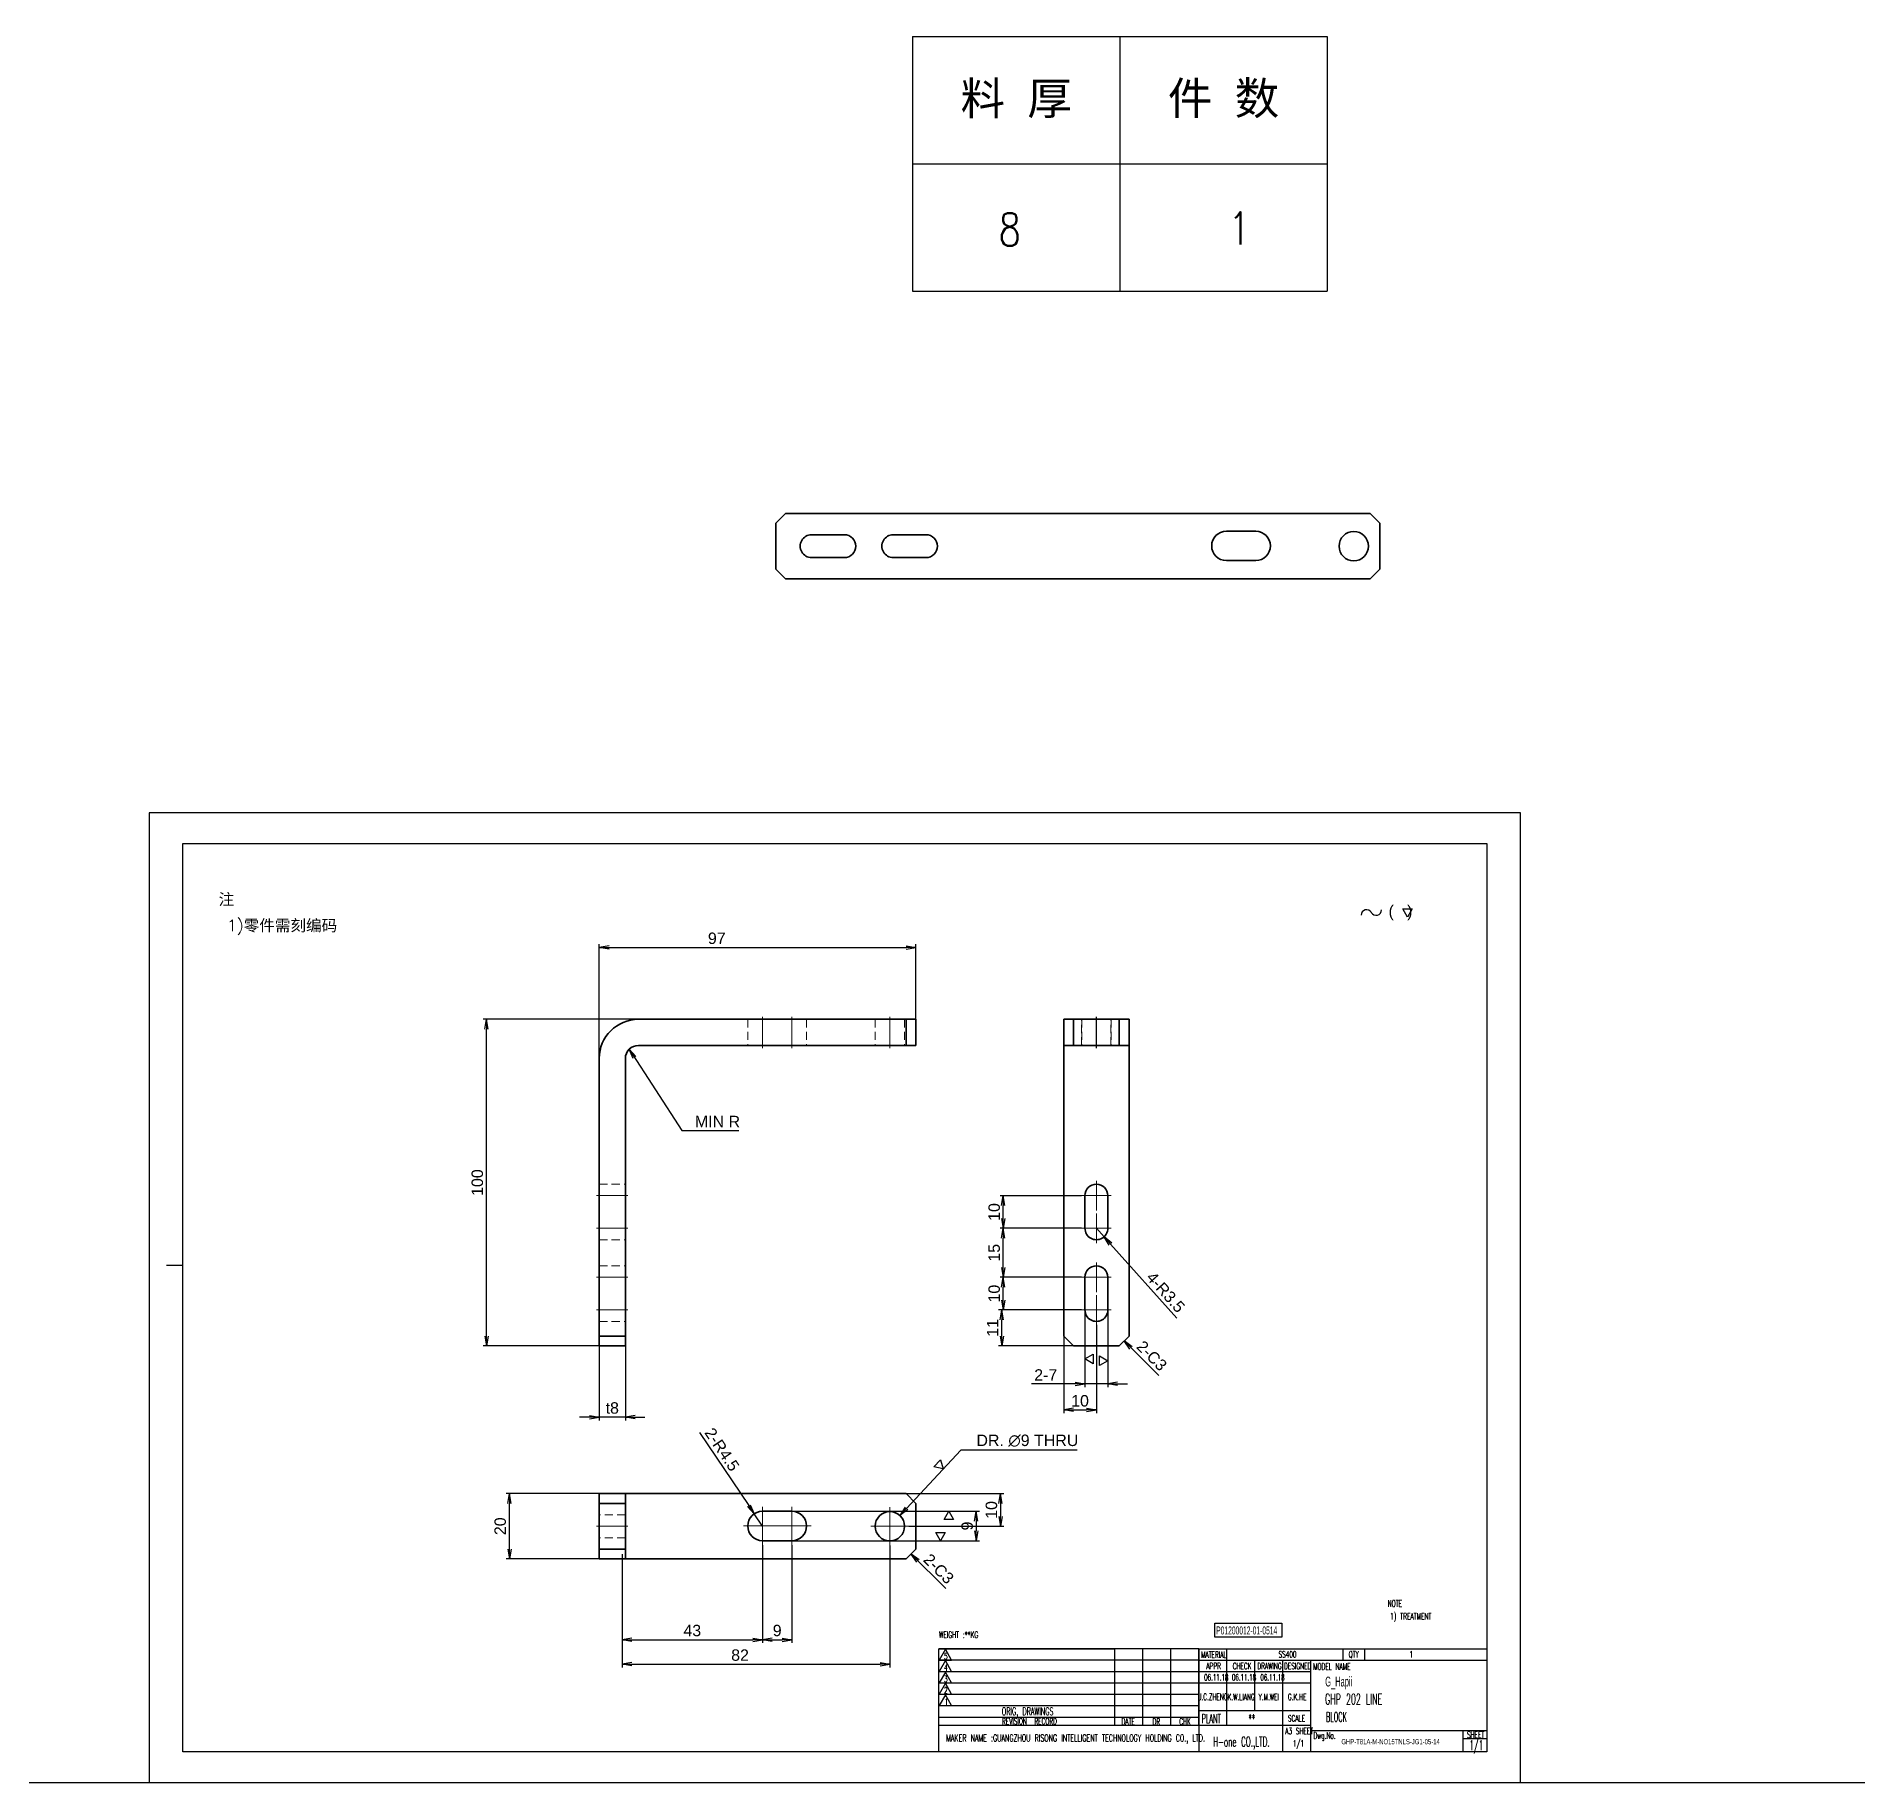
# Model space of a CAD drawing. Header units: millimetres. Extents: x 1842 to 16330, y -758 to 3963.
# Drawn here: x 5553 to 6111, y -758 to -224 of the extents above; entities that cross this region are included whole.
import ezdxf
from ezdxf.enums import TextEntityAlignment as Align

# ---------------------------------------------------------------- set-up
doc = ezdxf.new("R2010")
doc.units = ezdxf.units.MM
doc.linetypes.add('CENTER-HOKUTO', pattern=[23, 20, -1, 1, -1])
doc.linetypes.add('HIDDEN-HOKUTO', pattern=[3.8, 2.5, -1.3])
doc.layers.add('AM_7', color=2, linetype='CENTER-HOKUTO', lineweight=30)
doc.layers.add('AM_HID', color=1, linetype='HIDDEN-HOKUTO', lineweight=25)
doc.layers.add('title_frame', color=7, linetype='Continuous')
doc.layers.add('word_dim', color=253, linetype='Continuous')
doc.styles.add('DIM', font='romans.shx', dxfattribs={"width": 0.8, "bigfont": 'bigfont.shx'})
doc.styles.add('MX_NOTE_STANDARD', font='txt.shx', dxfattribs={"bigfont": 'bigfont.shx'})
doc.styles.get("Standard").update_dxf_attribs({"font": 'arial.ttf'})
doc.dimstyles.new('RS1-1', dxfattribs={"dimtxt": 3.5, "dimasz": 3, "dimexe": 1, "dimexo": 0, "dimgap": 1, "dimtad": 3, "dimdsep": 46, "dimtxsty": 'Standard', "dimblk1": 'OPEN', "dimblk2": 'OPEN', "dimsah": 1, "dimcen": 0, "dimclrd": 256, "dimclre": 256, "dimclrt": 3, "dimazin": 2, "dimtfac": 1, "dimtmove": 0, "dimatfit": 3, "dimldrblk": 'OPEN', "dimfxl": 0, "dimtolj": 1, "dimtzin": 0, "dimarcsym": 0})

# ---------------------------------------------------------------- blocks, each defined once
blk = doc.blocks.new('A$C404331B6')
at = {"layer": 'title_frame'}
for p, q in [((0, -31.5), (0, 0)), ((0, 0), (53.9, 0)), ((79.62, 0), (0, 0)), ((53.9, -23.5), (53.9, 0)), ((62.48, -23.5), (62.48, 0)), ((62.48, -23.5), (62.48, 0)), ((71.05, -23.5), (71.05, 0)), ((71.05, -23.5), (71.05, 0)), ((79.62, 0), (79.62, -31.5)), ((79.62, 0), (167.83, 0)), ((88.2, -23.5), (88.2, 0)), ((123.73, 0), (123.73, -3.5)), ((130.3, 0), (130.3, -3.5)), ((53.9, -3.5), (0, -3.5)), ((79.62, -3.5), (0, -3.5)), ((1.98, -0.12), (0.1, -3.45)), ((0.1, -3.45), (3.86, -3.45)), ((1.98, -3.6), (0.1, -6.92)), ((3.86, -3.45), (1.98, -0.12)), ((3.86, -6.92), (1.98, -3.6)), ((79.62, -3.5), (167.83, -3.5)), ((96.78, -18.9), (96.78, -3.5)), ((105.35, -31.5), (105.35, -3.5)), ((113.92, -31.5), (113.92, -3.5)), ((53.9, -7), (0, -7)), ((79.62, -7), (0, -7)), ((53.9, -10.5), (0, -10.5)), ((79.62, -10.5), (0, -10.5)), ((0.1, -6.92), (3.86, -6.92)), ((1.98, -7.13), (0.1, -10.45)), ((0.1, -10.45), (3.86, -10.45)), ((1.98, -10.54), (0.1, -13.87)), ((3.86, -10.45), (1.98, -7.13)), ((3.86, -13.87), (1.98, -10.54)), ((113.92, -7), (79.62, -7)), ((113.92, -10.5), (79.62, -10.5)), ((53.9, -14), (0, -14)), ((79.62, -14), (0, -14)), ((0.1, -13.87), (3.86, -13.87)), ((1.98, -14.07), (0.1, -17.4)), ((3.86, -17.4), (1.98, -14.07)), ((53.9, -17.5), (0, -17.5)), ((79.62, -17.5), (0, -17.5)), ((53.9, -21), (0, -21)), ((79.62, -21), (0, -21)), ((0.1, -17.4), (3.86, -17.4)), ((79.62, -18.9), (113.92, -18.9)), ((79.62, -23.5), (0, -23.5)), ((113.92, -23.5), (79.62, -23.5)), ((113.92, -25), (167.83, -25)), ((160.48, -25), (160.48, -31.5)), ((160.48, -27.5), (167.83, -27.5)), ((167.83, -31.5), (0, -31.5))]:
    blk.add_line(p, q, dxfattribs=at)
at = {"layer": 'title_frame', "color": 3, "style": 'MX_NOTE_STANDARD', "width": 0.5341}
for s, height, p in [('5', 1.92, (1.59, -3.22)), ('4', 1.92, (1.59, -6.7)), ('MATERIAL', 1.973, (80.3, -2.79)), ('APPR', 1.973, (81.89, -6.26)), ('CHECK', 1.973, (89.99, -6.26)), ('DRAWING', 1.973, (97.51, -6.26)), ('DESIGNED', 1.973, (105.7, -6.26)), ('MODEL NAME', 1.973, (114.63, -6.41)), ('QTY', 1.973, (125.5, -2.7)), ('3', 1.92, (1.59, -10.23)), ('2', 1.92, (1.59, -13.64)), ('1', 1.92, (1.78, -17.17)), ('ORIG, DRAWINGS', 2.4112, (19.27, -20.34)), ('REVISION  RECORD', 1.9728, (19.32, -23.18)), ('DATE', 1.973, (55.94, -23.26)), ('DR', 1.973, (65.43, -23.27)), ('CHK', 1.973, (73.61, -23.23)), ('PLANT', 2.74, (80.46, -22.73)), ('SCALE', 1.973, (106.88, -22.28)), ('MAKER NAME :GUANGZHOU RISONG INTELLIGENT TECHNOLOGY HOLDING CO., LTD.', 2.16, (2.22, -28.43)), ('Dwg.No.', 1.973, (114.71, -27.52)), ('SHEET', 1.973, (161.71, -27.29))]:
    blk.add_text(s, height=height, dxfattribs=at).set_placement(p)
blk = doc.blocks.new('shiage0')
at = {"layer": 'word_dim', "color": 3, "linetype": 'Continuous'}
for centre, start, end in [((1.69, 0), 30, 180), ((4.61, 1.69), 210, 0)]:
    blk.add_arc(centre, 1.69, start, end, dxfattribs=at)
blk = doc.blocks.new('12')
at = {"layer": 'title_frame', "color": 3, "linetype": 'Continuous'}
blk.add_lwpolyline([(20.46, 3.03), (19.01, 5.53), (21.9, 5.53)], close=True, dxfattribs=at)
blk.add_blockref('shiage0', (6.23, 3.56), dxfattribs=at)
blk.add_text('(   )', height=3.5, dxfattribs=at).set_placement((14.64, 3.08))
blk = doc.blocks.new('_Open')
at = {"color": 0, "lineweight": -2}
for p, q in [((-1, 0.17), (0, 0)), ((-1, -0.17), (0, 0)), ((0, 0), (-1, 0))]:
    blk.add_line(p, q, dxfattribs=at)
blk = doc.blocks.new('*D1018')
at = {"layer": 'DEFPOINTS', "color": 0, "linetype": 'Continuous', "ltscale": 2, "transparency": 16777216}
for p in [(5691.2, -524.52), (5744.17, -524.52), (5729.72, -624.52)]:
    blk.add_point(p, dxfattribs=at)
at = {"layer": 'word_dim', "linetype": 'Continuous', "lineweight": -2, "ltscale": 2, "transparency": 16777216}
for p, q in [((5744.17, -524.52), (5690.2, -524.52)), ((5691.2, -621.52), (5691.2, -527.52)), ((5729.72, -624.52), (5690.2, -624.52))]:
    blk.add_line(p, q, dxfattribs=at)
at = {"layer": 'word_dim', "linetype": 'Continuous', "lineweight": -2, "ltscale": 2, "transparency": 16777216, "xscale": 3, "yscale": 3, "zscale": 3}
for p, rotation in [((5691.2, -524.52), 90), ((5691.2, -624.52), 270)]:
    blk.add_blockref('_Open', p, dxfattribs=dict(at, rotation=rotation))
at = {"layer": 'word_dim', "color": 3, "linetype": 'Continuous', "ltscale": 2, "transparency": 16777216, "insert": (5688.41, -574.52), "char_height": 3.5, "attachment_point": 5, "rotation": 90}
blk.add_mtext('\\A1;100', dxfattribs=at)
blk = doc.blocks.new('*D1019')
at = {"layer": 'DEFPOINTS', "color": 0, "linetype": 'Continuous', "ltscale": 2, "transparency": 16777216}
for p in [(5822.72, -502.51), (5822.72, -528.52), (5725.72, -583.23)]:
    blk.add_point(p, dxfattribs=at)
at = {"layer": 'word_dim', "linetype": 'Continuous', "lineweight": -2, "ltscale": 2, "transparency": 16777216}
for p, q in [((5725.72, -583.23), (5725.72, -501.51)), ((5822.72, -528.52), (5822.72, -501.51)), ((5728.72, -502.51), (5819.72, -502.51))]:
    blk.add_line(p, q, dxfattribs=at)
at = {"layer": 'word_dim', "linetype": 'Continuous', "lineweight": -2, "ltscale": 2, "transparency": 16777216, "xscale": 3, "yscale": 3, "zscale": 3, "rotation": 180}
blk.add_blockref('_Open', (5725.72, -502.51), dxfattribs=at)
at = {"layer": 'word_dim', "linetype": 'Continuous', "lineweight": -2, "ltscale": 2, "transparency": 16777216, "xscale": 3, "yscale": 3, "zscale": 3}
blk.add_blockref('_Open', (5822.72, -502.51), dxfattribs=at)
at = {"layer": 'word_dim', "color": 3, "linetype": 'Continuous', "ltscale": 2, "transparency": 16777216, "insert": (5761.72, -499.73), "char_height": 3.5, "attachment_point": 5}
blk.add_mtext('\\A1;97', dxfattribs=at)
blk = doc.blocks.new('*D1020')
at = {"layer": 'DEFPOINTS', "color": 0, "linetype": 'Continuous', "ltscale": 2, "transparency": 16777216}
for p in [(5725.72, -624.52), (5733.72, -624.52), (5725.72, -646.34)]:
    blk.add_point(p, dxfattribs=at)
at = {"layer": 'word_dim', "linetype": 'Continuous', "lineweight": -2, "ltscale": 2, "transparency": 16777216}
for p, q in [((5725.72, -624.52), (5725.72, -647.34)), ((5733.72, -624.52), (5733.72, -647.34)), ((5722.72, -646.34), (5719.72, -646.34)), ((5733.72, -646.34), (5725.72, -646.34)), ((5736.72, -646.34), (5739.72, -646.34))]:
    blk.add_line(p, q, dxfattribs=at)
at = {"layer": 'word_dim', "linetype": 'Continuous', "lineweight": -2, "ltscale": 2, "transparency": 16777216, "xscale": 3, "yscale": 3, "zscale": 3}
blk.add_blockref('_Open', (5725.72, -646.34), dxfattribs=at)
at = {"layer": 'word_dim', "linetype": 'Continuous', "lineweight": -2, "ltscale": 2, "transparency": 16777216, "xscale": 3, "yscale": 3, "zscale": 3, "rotation": 180}
blk.add_blockref('_Open', (5733.72, -646.34), dxfattribs=at)
at = {"layer": 'word_dim', "color": 3, "linetype": 'Continuous', "ltscale": 2, "transparency": 16777216, "insert": (5729.72, -643.55), "char_height": 3.5, "attachment_point": 5}
blk.add_mtext('\\A1;t8', dxfattribs=at)
blk = doc.blocks.new('*D1021')
at = {"layer": 'DEFPOINTS', "color": 0, "linetype": 'Continuous', "ltscale": 2, "transparency": 16777216}
for p in [(5877.96, -618.07), (5867.96, -621.52), (5877.96, -644.14)]:
    blk.add_point(p, dxfattribs=at)
at = {"layer": 'word_dim', "linetype": 'Continuous', "lineweight": -2, "ltscale": 2, "transparency": 16777216}
for p, q in [((5877.96, -618.07), (5877.96, -645.14)), ((5867.96, -621.52), (5867.96, -645.14)), ((5870.96, -644.14), (5874.96, -644.14))]:
    blk.add_line(p, q, dxfattribs=at)
at = {"layer": 'word_dim', "linetype": 'Continuous', "lineweight": -2, "ltscale": 2, "transparency": 16777216, "xscale": 3, "yscale": 3, "zscale": 3, "rotation": 180}
blk.add_blockref('_Open', (5867.96, -644.14), dxfattribs=at)
at = {"layer": 'word_dim', "linetype": 'Continuous', "lineweight": -2, "ltscale": 2, "transparency": 16777216, "xscale": 3, "yscale": 3, "zscale": 3}
blk.add_blockref('_Open', (5877.96, -644.14), dxfattribs=at)
at = {"layer": 'word_dim', "color": 3, "linetype": 'Continuous', "ltscale": 2, "transparency": 16777216, "insert": (5872.96, -641.36), "char_height": 3.5, "attachment_point": 5}
blk.add_mtext('\\A1;10', dxfattribs=at)
blk = doc.blocks.new('*D1022')
at = {"layer": 'DEFPOINTS', "color": 0, "linetype": 'Continuous', "ltscale": 2, "transparency": 16777216}
for p in [(5848.97, -613.52), (5873.41, -613.52), (5870.96, -624.52)]:
    blk.add_point(p, dxfattribs=at)
at = {"layer": 'word_dim', "linetype": 'Continuous', "lineweight": -2, "ltscale": 2, "transparency": 16777216}
for p, q in [((5873.41, -613.52), (5847.97, -613.52)), ((5848.97, -621.52), (5848.97, -616.52)), ((5870.96, -624.52), (5847.97, -624.52))]:
    blk.add_line(p, q, dxfattribs=at)
at = {"layer": 'word_dim', "linetype": 'Continuous', "lineweight": -2, "ltscale": 2, "transparency": 16777216, "xscale": 3, "yscale": 3, "zscale": 3}
for p, rotation in [((5848.97, -613.52), 90), ((5848.97, -624.52), 270)]:
    blk.add_blockref('_Open', p, dxfattribs=dict(at, rotation=rotation))
at = {"layer": 'word_dim', "color": 3, "linetype": 'Continuous', "ltscale": 2, "transparency": 16777216, "insert": (5846.21, -619.02), "char_height": 3.5, "attachment_point": 5, "rotation": 90}
blk.add_mtext('\\A1;11', dxfattribs=at)
blk = doc.blocks.new('*D1023')
at = {"layer": 'DEFPOINTS', "color": 0, "linetype": 'Continuous', "ltscale": 2, "transparency": 16777216}
for p in [(5849.47, -603.52), (5873.41, -603.52), (5873.41, -613.52)]:
    blk.add_point(p, dxfattribs=at)
at = {"layer": 'word_dim', "linetype": 'Continuous', "lineweight": -2, "ltscale": 2, "transparency": 16777216}
for p, q in [((5873.41, -603.52), (5848.47, -603.52)), ((5849.47, -610.52), (5849.47, -606.52)), ((5873.41, -613.52), (5848.47, -613.52))]:
    blk.add_line(p, q, dxfattribs=at)
at = {"layer": 'word_dim', "linetype": 'Continuous', "lineweight": -2, "ltscale": 2, "transparency": 16777216, "xscale": 3, "yscale": 3, "zscale": 3}
for p, rotation in [((5849.47, -603.52), 90), ((5849.47, -613.52), 270)]:
    blk.add_blockref('_Open', p, dxfattribs=dict(at, rotation=rotation))
at = {"layer": 'word_dim', "color": 3, "linetype": 'Continuous', "ltscale": 2, "transparency": 16777216, "insert": (5846.68, -608.52), "char_height": 3.5, "attachment_point": 5, "rotation": 90}
blk.add_mtext('\\A1;10', dxfattribs=at)
blk = doc.blocks.new('*D1024')
at = {"layer": 'DEFPOINTS', "color": 0, "linetype": 'Continuous', "ltscale": 2, "transparency": 16777216}
for p in [(5849.47, -588.52), (5873.41, -588.52), (5873.41, -603.52)]:
    blk.add_point(p, dxfattribs=at)
at = {"layer": 'word_dim', "linetype": 'Continuous', "lineweight": -2, "ltscale": 2, "transparency": 16777216}
for p, q in [((5873.41, -588.52), (5848.47, -588.52)), ((5849.47, -600.52), (5849.47, -591.52)), ((5873.41, -603.52), (5848.47, -603.52))]:
    blk.add_line(p, q, dxfattribs=at)
at = {"layer": 'word_dim', "linetype": 'Continuous', "lineweight": -2, "ltscale": 2, "transparency": 16777216, "xscale": 3, "yscale": 3, "zscale": 3}
for p, rotation in [((5849.47, -588.52), 90), ((5849.47, -603.52), 270)]:
    blk.add_blockref('_Open', p, dxfattribs=dict(at, rotation=rotation))
at = {"layer": 'word_dim', "color": 3, "linetype": 'Continuous', "ltscale": 2, "transparency": 16777216, "insert": (5846.68, -596.02), "char_height": 3.5, "attachment_point": 5, "rotation": 90}
blk.add_mtext('\\A1;15', dxfattribs=at)
blk = doc.blocks.new('*D1025')
at = {"layer": 'DEFPOINTS', "color": 0, "linetype": 'Continuous', "ltscale": 2, "transparency": 16777216}
for p in [(5849.47, -578.52), (5873.41, -578.52), (5873.41, -588.52)]:
    blk.add_point(p, dxfattribs=at)
at = {"layer": 'word_dim', "linetype": 'Continuous', "lineweight": -2, "ltscale": 2, "transparency": 16777216}
for p, q in [((5873.41, -578.52), (5848.47, -578.52)), ((5849.47, -585.52), (5849.47, -581.52)), ((5873.41, -588.52), (5848.47, -588.52))]:
    blk.add_line(p, q, dxfattribs=at)
at = {"layer": 'word_dim', "linetype": 'Continuous', "lineweight": -2, "ltscale": 2, "transparency": 16777216, "xscale": 3, "yscale": 3, "zscale": 3}
for p, rotation in [((5849.47, -578.52), 90), ((5849.47, -588.52), 270)]:
    blk.add_blockref('_Open', p, dxfattribs=dict(at, rotation=rotation))
at = {"layer": 'word_dim', "color": 3, "linetype": 'Continuous', "ltscale": 2, "transparency": 16777216, "insert": (5846.68, -583.52), "char_height": 3.5, "attachment_point": 5, "rotation": 90}
blk.add_mtext('\\A1;10', dxfattribs=at)
blk = doc.blocks.new('*D1026')
at = {"layer": 'DEFPOINTS', "color": 0, "linetype": 'Continuous', "ltscale": 2, "transparency": 16777216}
for p in [(5874.46, -613.52), (5881.46, -613.52), (5881.46, -636.18)]:
    blk.add_point(p, dxfattribs=at)
at = {"layer": 'word_dim', "linetype": 'Continuous', "lineweight": -2, "ltscale": 2, "transparency": 16777216}
for p, q in [((5874.46, -613.52), (5874.46, -637.18)), ((5881.46, -613.52), (5881.46, -637.18)), ((5871.46, -636.18), (5858.11, -636.18)), ((5881.46, -636.18), (5874.46, -636.18)), ((5884.46, -636.18), (5887.46, -636.18))]:
    blk.add_line(p, q, dxfattribs=at)
at = {"layer": 'word_dim', "linetype": 'Continuous', "lineweight": -2, "ltscale": 2, "transparency": 16777216, "xscale": 3, "yscale": 3, "zscale": 3}
blk.add_blockref('_Open', (5874.46, -636.18), dxfattribs=at)
at = {"layer": 'word_dim', "linetype": 'Continuous', "lineweight": -2, "ltscale": 2, "transparency": 16777216, "xscale": 3, "yscale": 3, "zscale": 3, "rotation": 180}
blk.add_blockref('_Open', (5881.46, -636.18), dxfattribs=at)
at = {"layer": 'word_dim', "color": 3, "linetype": 'Continuous', "ltscale": 2, "transparency": 16777216, "insert": (5862.46, -633.42), "char_height": 3.5, "attachment_point": 5}
blk.add_mtext('\\A1;2-7', dxfattribs=at)
blk = doc.blocks.new('*D1027')
at = {"layer": 'DEFPOINTS', "color": 0, "linetype": 'Continuous', "ltscale": 2, "transparency": 16777216}
for p in [(5877.96, -588.52), (5880.3, -591.13)]:
    blk.add_point(p, dxfattribs=at)
at = {"layer": 'word_dim', "linetype": 'Continuous', "lineweight": -2, "ltscale": 2, "transparency": 16777216}
for p, q in [((5877.96, -588.52), (5880.3, -591.13)), ((5902.58, -616.05), (5882.3, -593.36))]:
    blk.add_line(p, q, dxfattribs=at)
at = {"layer": 'word_dim', "linetype": 'Continuous', "lineweight": -2, "ltscale": 2, "transparency": 16777216, "xscale": 3, "yscale": 3, "zscale": 3, "rotation": 131.7998130805215}
blk.add_blockref('_Open', (5880.3, -591.13), dxfattribs=at)
at = {"layer": 'word_dim', "color": 3, "linetype": 'Continuous', "ltscale": 2, "transparency": 16777216, "insert": (5899.19, -608.07), "char_height": 3.5, "attachment_point": 5, "rotation": 311.7998}
blk.add_mtext('\\A1;4-R3.5', dxfattribs=at)
blk = doc.blocks.new('*D1028')
at = {"layer": 'DEFPOINTS', "color": 0, "linetype": 'Continuous', "ltscale": 2, "transparency": 16777216}
for p in [(5698.2, -669.76), (5736.72, -669.76), (5734.89, -689.76)]:
    blk.add_point(p, dxfattribs=at)
at = {"layer": 'word_dim', "linetype": 'Continuous', "lineweight": -2, "ltscale": 2, "transparency": 16777216}
for p, q in [((5736.72, -669.76), (5697.2, -669.76)), ((5698.2, -686.76), (5698.2, -672.76)), ((5734.89, -689.76), (5697.2, -689.76))]:
    blk.add_line(p, q, dxfattribs=at)
at = {"layer": 'word_dim', "linetype": 'Continuous', "lineweight": -2, "ltscale": 2, "transparency": 16777216, "xscale": 3, "yscale": 3, "zscale": 3}
for p, rotation in [((5698.2, -669.76), 90), ((5698.2, -689.76), 270)]:
    blk.add_blockref('_Open', p, dxfattribs=dict(at, rotation=rotation))
at = {"layer": 'word_dim', "color": 3, "linetype": 'Continuous', "ltscale": 2, "transparency": 16777216, "insert": (5695.41, -679.76), "char_height": 3.5, "attachment_point": 5, "rotation": 90}
blk.add_mtext('\\A1;20', dxfattribs=at)
blk = doc.blocks.new('*D1029')
at = {"layer": 'DEFPOINTS', "color": 0, "linetype": 'Continuous', "ltscale": 2, "transparency": 16777216}
for p in [(5775.72, -685.53), (5732.72, -688.26), (5775.72, -714.5)]:
    blk.add_point(p, dxfattribs=at)
at = {"layer": 'word_dim', "linetype": 'Continuous', "lineweight": -2, "ltscale": 2, "transparency": 16777216}
for p, q in [((5775.72, -685.53), (5775.72, -715.5)), ((5732.72, -688.26), (5732.72, -715.5)), ((5735.72, -714.5), (5772.72, -714.5))]:
    blk.add_line(p, q, dxfattribs=at)
at = {"layer": 'word_dim', "linetype": 'Continuous', "lineweight": -2, "ltscale": 2, "transparency": 16777216, "xscale": 3, "yscale": 3, "zscale": 3, "rotation": 180}
blk.add_blockref('_Open', (5732.72, -714.5), dxfattribs=at)
at = {"layer": 'word_dim', "linetype": 'Continuous', "lineweight": -2, "ltscale": 2, "transparency": 16777216, "xscale": 3, "yscale": 3, "zscale": 3}
blk.add_blockref('_Open', (5775.72, -714.5), dxfattribs=at)
at = {"layer": 'word_dim', "color": 3, "linetype": 'Continuous', "ltscale": 2, "transparency": 16777216, "insert": (5754.22, -711.71), "char_height": 3.5, "attachment_point": 5}
blk.add_mtext('\\A1;43', dxfattribs=at)
blk = doc.blocks.new('*D1030')
at = {"layer": 'DEFPOINTS', "color": 0, "linetype": 'Continuous', "ltscale": 2, "transparency": 16777216}
for p in [(5775.72, -685.53), (5784.72, -685.53), (5784.72, -714.5)]:
    blk.add_point(p, dxfattribs=at)
at = {"layer": 'word_dim', "linetype": 'Continuous', "lineweight": -2, "ltscale": 2, "transparency": 16777216}
for p, q in [((5775.72, -685.53), (5775.72, -715.5)), ((5784.72, -685.53), (5784.72, -715.5)), ((5778.72, -714.5), (5781.72, -714.5))]:
    blk.add_line(p, q, dxfattribs=at)
at = {"layer": 'word_dim', "linetype": 'Continuous', "lineweight": -2, "ltscale": 2, "transparency": 16777216, "xscale": 3, "yscale": 3, "zscale": 3, "rotation": 180}
blk.add_blockref('_Open', (5775.72, -714.5), dxfattribs=at)
at = {"layer": 'word_dim', "linetype": 'Continuous', "lineweight": -2, "ltscale": 2, "transparency": 16777216, "xscale": 3, "yscale": 3, "zscale": 3}
blk.add_blockref('_Open', (5784.72, -714.5), dxfattribs=at)
at = {"layer": 'word_dim', "color": 3, "linetype": 'Continuous', "ltscale": 2, "transparency": 16777216, "insert": (5780.22, -711.71), "char_height": 3.5, "attachment_point": 5}
blk.add_mtext('\\A1;9', dxfattribs=at)
blk = doc.blocks.new('*D1031')
at = {"layer": 'DEFPOINTS', "color": 0, "linetype": 'Continuous', "ltscale": 2, "transparency": 16777216}
for p in [(5814.72, -685.61), (5732.72, -688.26), (5814.72, -722.02)]:
    blk.add_point(p, dxfattribs=at)
at = {"layer": 'word_dim', "linetype": 'Continuous', "lineweight": -2, "ltscale": 2, "transparency": 16777216}
for p, q in [((5814.72, -685.61), (5814.72, -723.02)), ((5732.72, -688.26), (5732.72, -723.02)), ((5735.72, -722.02), (5811.72, -722.02))]:
    blk.add_line(p, q, dxfattribs=at)
at = {"layer": 'word_dim', "linetype": 'Continuous', "lineweight": -2, "ltscale": 2, "transparency": 16777216, "xscale": 3, "yscale": 3, "zscale": 3, "rotation": 180}
blk.add_blockref('_Open', (5732.72, -722.02), dxfattribs=at)
at = {"layer": 'word_dim', "linetype": 'Continuous', "lineweight": -2, "ltscale": 2, "transparency": 16777216, "xscale": 3, "yscale": 3, "zscale": 3}
blk.add_blockref('_Open', (5814.72, -722.02), dxfattribs=at)
at = {"layer": 'word_dim', "color": 3, "linetype": 'Continuous', "ltscale": 2, "transparency": 16777216, "insert": (5768.85, -719.24), "char_height": 3.5, "attachment_point": 5}
blk.add_mtext('\\A1;82', dxfattribs=at)
blk = doc.blocks.new('*D1032')
at = {"layer": 'DEFPOINTS', "color": 0, "linetype": 'Continuous', "ltscale": 2, "transparency": 16777216}
for p in [(5801.72, -669.76), (5820.57, -679.76), (5848.62, -679.76)]:
    blk.add_point(p, dxfattribs=at)
at = {"layer": 'word_dim', "linetype": 'Continuous', "lineweight": -2, "ltscale": 2, "transparency": 16777216}
for p, q in [((5801.72, -669.76), (5849.62, -669.76)), ((5848.62, -672.76), (5848.62, -676.76)), ((5820.57, -679.76), (5849.62, -679.76))]:
    blk.add_line(p, q, dxfattribs=at)
at = {"layer": 'word_dim', "linetype": 'Continuous', "lineweight": -2, "ltscale": 2, "transparency": 16777216, "xscale": 3, "yscale": 3, "zscale": 3}
for p, rotation in [((5848.62, -669.76), 90), ((5848.62, -679.76), 270)]:
    blk.add_blockref('_Open', p, dxfattribs=dict(at, rotation=rotation))
at = {"layer": 'word_dim', "color": 3, "linetype": 'Continuous', "ltscale": 2, "transparency": 16777216, "insert": (5845.83, -674.76), "char_height": 3.5, "attachment_point": 5, "rotation": 90}
blk.add_mtext('\\A1;10', dxfattribs=at)
blk = doc.blocks.new('*D1033')
at = {"layer": 'DEFPOINTS', "color": 0, "linetype": 'Continuous', "ltscale": 2, "transparency": 16777216}
for p in [(5784.72, -675.18), (5784.72, -684.18), (5841.2, -684.18)]:
    blk.add_point(p, dxfattribs=at)
at = {"layer": 'word_dim', "linetype": 'Continuous', "lineweight": -2, "ltscale": 2, "transparency": 16777216}
for p, q in [((5784.72, -675.18), (5842.2, -675.18)), ((5841.2, -678.18), (5841.2, -681.18)), ((5784.72, -684.18), (5842.2, -684.18))]:
    blk.add_line(p, q, dxfattribs=at)
at = {"layer": 'word_dim', "linetype": 'Continuous', "lineweight": -2, "ltscale": 2, "transparency": 16777216, "xscale": 3, "yscale": 3, "zscale": 3}
for p, rotation in [((5841.2, -675.18), 90), ((5841.2, -684.18), 270)]:
    blk.add_blockref('_Open', p, dxfattribs=dict(at, rotation=rotation))
at = {"layer": 'word_dim', "color": 3, "linetype": 'Continuous', "ltscale": 2, "transparency": 16777216, "insert": (5838.41, -679.68), "char_height": 3.5, "attachment_point": 5, "rotation": 90}
blk.add_mtext('\\A1;9', dxfattribs=at)
blk = doc.blocks.new('*D1034')
at = {"layer": 'DEFPOINTS', "color": 0, "linetype": 'Continuous', "ltscale": 2, "transparency": 16777216}
for p in [(5773.22, -675.94), (5775.72, -679.68)]:
    blk.add_point(p, dxfattribs=at)
at = {"layer": 'word_dim', "linetype": 'Continuous', "lineweight": -2, "ltscale": 2, "transparency": 16777216}
for p, q in [((5756.47, -651.01), (5771.54, -673.45)), ((5775.72, -679.68), (5773.22, -675.94))]:
    blk.add_line(p, q, dxfattribs=at)
at = {"layer": 'word_dim', "linetype": 'Continuous', "lineweight": -2, "ltscale": 2, "transparency": 16777216, "xscale": 3, "yscale": 3, "zscale": 3, "rotation": 303.8904609505311}
blk.add_blockref('_Open', (5773.22, -675.94), dxfattribs=at)
at = {"layer": 'word_dim', "color": 3, "linetype": 'Continuous', "ltscale": 2, "transparency": 16777216, "insert": (5763.34, -656.24), "char_height": 3.5, "attachment_point": 5, "rotation": 303.8905}
blk.add_mtext('\\A1;2-R4.5', dxfattribs=at)
blk = doc.blocks.new('*D1035')
at = {"layer": 'DEFPOINTS', "color": 0, "linetype": 'Continuous', "ltscale": 2, "transparency": 16777216}
for p in [(5817.79, -676.46), (5811.66, -683.05)]:
    blk.add_point(p, dxfattribs=at)
at = {"layer": 'word_dim', "linetype": 'Continuous', "lineweight": -2, "ltscale": 2, "transparency": 16777216}
for p, q in [((5836.41, -656.44), (5819.83, -674.27)), ((5872.08, -656.44), (5836.41, -656.44))]:
    blk.add_line(p, q, dxfattribs=at)
at = {"layer": 'word_dim', "linetype": 'Continuous', "lineweight": -2, "ltscale": 2, "transparency": 16777216, "xscale": 3, "yscale": 3, "zscale": 3, "rotation": 227.0759680934109}
blk.add_blockref('_Open', (5817.79, -676.46), dxfattribs=at)
at = {"layer": 'word_dim', "color": 3, "linetype": 'Continuous', "ltscale": 2, "transparency": 16777216, "insert": (5856.84, -653.56), "char_height": 3.5, "attachment_point": 5}
blk.add_mtext('\\A1;DR. ∅9 THRU', dxfattribs=at)
blk = doc.blocks.new('shiage1')
at = {"layer": 'word_dim', "color": 3, "linetype": 'Continuous'}
for p, q in [((0, 0), (-1.44, 2.5)), ((-1.44, 2.5), (1.44, 2.5)), ((1.44, 2.5), (0, 0))]:
    blk.add_line(p, q, dxfattribs=at)
blk = doc.blocks.new('*T257')
at = {"color": 0, "linetype": 'ByBlock', "lineweight": -2, "transparency": 16777216}
for p, q in [((0, 0), (127, 0)), ((0, 0), (0, -78)), ((63.5, 0), (63.5, -78)), ((127, 0), (127, -78)), ((0, -39), (127, -39)), ((0, -78), (127, -78))]:
    blk.add_line(p, q, dxfattribs=at)
at = {"color": 0, "transparency": 16777216, "char_height": 10, "width": 60.5, "attachment_point": 5}
for s, insert in [('{\\fSimSun|b0|i0|c134|p2;料 厚}', (31.75, -19.5)), ('{\\fSimSun|b0|i0|c134|p2;件 数}', (95.25, -19.5))]:
    blk.add_mtext(s, dxfattribs=dict(at, insert=insert))
blk = doc.blocks.new('拆图参数')
blk.add_blockref('*T257', (-63.5, 78))
at = {"style": 'DIM', "width": 0.8}
blk.add_attdef('6', text='', height=10, dxfattribs=at).set_placement((-37.13, 18.91), align=Align.MIDDLE_LEFT)
blk.add_attdef('1', text='', height=10, dxfattribs=at).set_placement((36.65, 19.27), align=Align.MIDDLE_CENTER)

msp = doc.modelspace()

# ---------------------------------------------------------------- linework, layer by layer
at = {"color": 7, "lineweight": 35, "ltscale": 0.35}
for p, q in [((5782.772, -369.617), (5779.772, -372.617)), ((5779.772, -386.617), (5779.772, -372.617)), ((5964.772, -386.617), (5964.772, -372.617)), ((5782.772, -389.617), (5779.772, -386.617)), ((5870.965, -524.519), (5884.965, -524.519)), ((5884.965, -532.519), (5870.965, -532.519)), ((5884.965, -624.519), (5870.965, -624.519)), ((5725.724, -672.759), (5725.724, -686.759)), ((5733.724, -686.759), (5733.724, -672.759)), ((5822.724, -686.759), (5822.724, -672.759))]:
    msp.add_line(p, q, dxfattribs=at)
at = {"color": 7, "lineweight": 35}
for p, q in [((5782.772, -369.617), (5961.772, -369.617)), ((5782.772, -389.617), (5961.772, -389.617)), ((5737.724, -524.519), (5819.724, -524.519)), ((5737.724, -532.519), (5819.724, -532.519)), ((5725.724, -621.519), (5725.724, -536.519)), ((5733.724, -621.519), (5733.724, -536.519)), ((5867.965, -621.519), (5867.965, -536.519)), ((5887.965, -621.519), (5887.965, -536.519)), ((5737.724, -669.759), (5819.724, -669.759)), ((5737.724, -689.759), (5819.724, -689.759))]:
    msp.add_line(p, q, dxfattribs=at)
at = {"color": 7, "lineweight": 35, "ltscale": 0.106066}
for p, q in [((5961.772, -369.617), (5964.772, -372.617)), ((5964.772, -386.617), (5961.772, -389.617)), ((5870.965, -624.519), (5867.965, -621.519)), ((5884.965, -624.519), (5887.965, -621.519)), ((5819.724, -669.759), (5822.724, -672.759)), ((5822.724, -686.759), (5819.724, -689.759))]:
    msp.add_line(p, q, dxfattribs=at)
at = {"color": 7, "lineweight": 35, "ltscale": 0.25}
for p, q in [((5790.772, -376.117), (5800.772, -376.117)), ((5815.772, -376.117), (5825.772, -376.117)), ((5800.772, -383.117), (5790.772, -383.117)), ((5825.772, -383.117), (5815.772, -383.117)), ((5874.465, -588.519), (5874.465, -578.519)), ((5881.465, -578.519), (5881.465, -588.519)), ((5874.465, -613.519), (5874.465, -603.519)), ((5881.465, -603.519), (5881.465, -613.519))]:
    msp.add_line(p, q, dxfattribs=at)
at = {"color": 7, "lineweight": 35, "ltscale": 0.225}
for p, q in [((5917.772, -375.035), (5926.772, -375.035)), ((5926.772, -384.035), (5917.772, -384.035)), ((5775.724, -675.177), (5784.724, -675.177)), ((5784.724, -684.177), (5775.724, -684.177))]:
    msp.add_line(p, q, dxfattribs=at)
at = {"color": 7, "lineweight": 35, "ltscale": 0.2}
for p, q in [((5819.724, -532.519), (5819.724, -524.519)), ((5822.724, -532.519), (5822.724, -524.519)), ((5867.965, -532.519), (5867.965, -524.519)), ((5870.965, -532.519), (5870.965, -524.519)), ((5884.965, -532.519), (5884.965, -524.519)), ((5887.965, -532.519), (5887.965, -524.519)), ((5725.724, -621.519), (5733.724, -621.519)), ((5725.724, -624.519), (5733.724, -624.519)), ((5725.724, -669.759), (5733.724, -669.759)), ((5725.724, -672.759), (5733.724, -672.759)), ((5725.724, -686.759), (5733.724, -686.759)), ((5725.724, -689.759), (5733.724, -689.759))]:
    msp.add_line(p, q, dxfattribs=at)
at = {"color": 7, "lineweight": 35, "ltscale": 0.075}
for p, q in [((5822.724, -524.519), (5819.724, -524.519)), ((5870.965, -524.519), (5867.965, -524.519)), ((5887.965, -524.519), (5884.965, -524.519)), ((5819.724, -532.519), (5822.724, -532.519)), ((5867.965, -532.519), (5870.965, -532.519)), ((5884.965, -532.519), (5887.965, -532.519)), ((5725.724, -624.519), (5725.724, -621.519)), ((5733.724, -624.519), (5733.724, -621.519)), ((5725.724, -672.759), (5725.724, -669.759)), ((5733.724, -672.759), (5733.724, -669.759)), ((5725.724, -686.759), (5725.724, -689.759)), ((5733.724, -686.759), (5733.724, -689.759))]:
    msp.add_line(p, q, dxfattribs=at)
at = {"color": 7, "lineweight": 35, "ltscale": 0.1}
for p, q in [((5867.965, -536.519), (5867.965, -532.519)), ((5887.965, -536.519), (5887.965, -532.519)), ((5733.724, -669.759), (5737.724, -669.759)), ((5733.724, -689.759), (5737.724, -689.759))]:
    msp.add_line(p, q, dxfattribs=at)
msp.add_line((1841.956, -758.252), (16329.761, -758.252))
at = {"color": 7, "lineweight": 35}
for centre in [(5956.772, -379.617), (5814.724, -679.759)]:
    msp.add_circle(centre, 4.5, dxfattribs=at)
for centre, radius, start, end in [((5790.772, -379.617), 3.5, 89.99999, 270), ((5800.772, -379.617), 3.5, 270, 89.99999), ((5815.772, -379.617), 3.5, 89.99999, 270), ((5825.772, -379.617), 3.5, 270, 89.99999), ((5917.772, -379.535), 4.5, 90, 270), ((5926.772, -379.535), 4.5, 270, 90), ((5737.724, -536.519), 12, 90, 179.99999), ((5737.724, -536.519), 4, 90, 180.00001), ((5877.965, -578.519), 3.5, 0, 179.99999), ((5877.965, -588.519), 3.5, 179.99999, 0), ((5877.965, -603.519), 3.5, 0, 179.99999), ((5877.965, -613.519), 3.5, 179.99999, 0), ((5775.724, -679.677), 4.5, 90, 270), ((5784.724, -679.677), 4.5, 270, 90)]:
    msp.add_arc(centre, radius, start, end, dxfattribs=at)
at = {"layer": 'AM_7', "color": 2, "lineweight": 13}
for p, q in [((5775.724, -523.719), (5775.724, -533.32)), ((5784.724, -523.719), (5784.724, -533.32)), ((5814.724, -523.719), (5814.724, -533.32)), ((5877.883, -523.719), (5877.883, -533.32)), ((5877.965, -523.719), (5877.965, -533.32)), ((5877.965, -573.969), (5877.965, -583.069)), ((5724.924, -578.519), (5734.524, -578.519)), ((5882.514, -578.519), (5873.415, -578.519)), ((5877.965, -583.969), (5877.965, -593.069)), ((5724.924, -588.519), (5734.524, -588.519)), ((5882.514, -588.519), (5873.415, -588.519)), ((5877.965, -598.969), (5877.965, -608.069)), ((5724.924, -603.519), (5734.524, -603.519)), ((5882.514, -603.519), (5873.415, -603.519)), ((5877.965, -608.969), (5877.965, -618.069)), ((5724.924, -613.519), (5734.524, -613.519)), ((5882.514, -613.519), (5873.415, -613.519)), ((5775.724, -673.827), (5775.724, -685.527)), ((5784.724, -673.827), (5784.724, -685.527)), ((5814.724, -673.909), (5814.724, -685.609)), ((5724.924, -679.759), (5734.524, -679.759)), ((5781.574, -679.677), (5769.874, -679.677)), ((5790.574, -679.677), (5778.874, -679.677)), ((5820.574, -679.759), (5808.874, -679.759))]:
    msp.add_line(p, q, dxfattribs=at)
at = {"layer": 'AM_HID', "color": 1, "lineweight": 13}
for p, q in [((5771.224, -524.519), (5771.224, -532.519)), ((5789.224, -524.519), (5789.224, -532.519)), ((5810.224, -524.519), (5810.224, -532.519)), ((5819.224, -524.519), (5819.224, -532.519)), ((5819.724, -532.519), (5819.724, -524.519)), ((5873.383, -532.519), (5873.383, -524.519)), ((5873.465, -524.519), (5873.465, -532.519)), ((5882.383, -532.519), (5882.383, -524.519)), ((5882.465, -524.519), (5882.465, -532.519)), ((5725.724, -575.019), (5733.724, -575.019)), ((5725.724, -592.019), (5733.724, -592.019)), ((5725.724, -600.019), (5733.724, -600.019)), ((5725.724, -617.019), (5733.724, -617.019)), ((5725.724, -621.519), (5733.724, -621.519)), ((5733.724, -676.259), (5725.724, -676.259)), ((5733.724, -683.259), (5725.724, -683.259))]:
    msp.add_line(p, q, dxfattribs=at)
at = {"layer": 'title_frame'}
for p, q in [((5593.212, -599.752), (5598.212, -599.752)), ((5914.259, -709.479), (5934.787, -709.479)), ((5914.259, -713.679), (5914.259, -709.479)), ((5934.787, -713.679), (5914.259, -713.679)), ((5934.787, -709.479), (5934.787, -713.679)), ((5909.362, -717.289), (5909.362, -720.789)), ((5909.362, -740.789), (5909.362, -717.289)), ((5909.362, -717.289), (5909.362, -748.789)), ((5997.562, -748.789), (5943.662, -748.789)), ((5997.562, -748.789), (5943.662, -748.789))]:
    msp.add_line(p, q, dxfattribs=at)
at = {"layer": 'title_frame', "color": 4}
msp.add_lwpolyline([(6007.887, -461.252), (5587.887, -461.252), (5587.887, -758.252), (6007.887, -758.252)], close=True, dxfattribs=at)
at = {"layer": 'title_frame'}
msp.add_lwpolyline([(5598.212, -470.714), (5997.562, -470.714), (5997.562, -748.789), (5598.212, -748.789)], close=True, dxfattribs=at)
at = {"layer": 'word_dim', "color": 3, "linetype": 'Continuous', "ltscale": 2}
for points in [[(5874.465, -628.528), (5876.967, -627.083), (5876.967, -629.973)], [(5881.465, -629.051), (5878.962, -630.496), (5878.962, -627.606)], [(5832.815, -675.177), (5834.26, -677.68), (5831.37, -677.68)], [(5830.196, -684.177), (5828.751, -681.674), (5831.641, -681.674)]]:
    msp.add_lwpolyline(points, close=True, dxfattribs=at)

# ---------------------------------------------------------------- block references
msp.add_blockref('拆图参数', (5885.153, -301.519)).add_auto_attribs({'1': '1', '6': '8'})
at = {"layer": 'word_dim', "linetype": 'Continuous', "ltscale": 2}
msp.add_blockref('12', (5952.781, -496.215), dxfattribs=at)
at = {"layer": 'word_dim', "color": 3, "linetype": 'Continuous', "ltscale": 2, "rotation": 47.07596809341082}
msp.add_blockref('shiage1', (5831.049, -662.207), dxfattribs=at)
at = {"layer": 'word_dim', "ltscale": 2}
msp.add_blockref('A$C404331B6', (5829.737, -717.289), dxfattribs=at)

# ---------------------------------------------------------------- texts
at = {"ltscale": 2, "char_height": 3.5, "attachment_point": 1}
for s, insert, width in [('{\\fSimSun|b0|i0|c134|p2;\\C3;注}', (5609.179, -486.009), 10.36469), ('{\\Fromans,bigfont|c134;\\C3;1)\\fSimSun|b0|i0|c134|p2;零件需刻编码}', (5611.744, -494.017), 96.90613)]:
    msp.add_mtext(s, dxfattribs=dict(at, insert=insert, width=width))
at = {"linetype": 'Continuous', "insert": (5948.039, -727.769), "char_height": 3, "width": 50.9, "attachment_point": 4}
msp.add_mtext('{\\W0.5;\\C3;G_Hapii }', dxfattribs=at)
at = {"color": 3, "linetype": 'Continuous', "insert": (5952.995, -744.927), "char_height": 1.6, "width": 37.13137, "attachment_point": 1}
msp.add_mtext('{\\W0.65;GHP-T81A-M-NO15TNLS-JG1-05-14}', dxfattribs=at)
at = {"layer": 'title_frame', "color": 3, "style": 'MX_NOTE_STANDARD'}
for s, height, width, p in [('NOTE', 2, 0.5341, (5967.149, -704.427)), ('1) TREATMENT', 2, 0.5341, (5967.927, -708.324)), ('WEIGHT :**KG ', 1.96, 0.545, (5829.761, -713.973)), ('SS400', 1.9728, 0.5341, (5933.736, -719.991)), ('1', 1.973, 0.5341, (5973.863, -719.991)), ('06.11.18', 1.9, 0.5341, (5910.949, -726.966)), ('06.11.18', 1.9, 0.5341, (5919.461, -726.966)), ('06.11.18', 1.9, 0.5341, (5928.178, -726.966)), ('GHP 202 LINE', 3.3, 0.5341, (5948.001, -734.338)), ('**', 2.74, 0.5341, (5924.555, -740.02)), ('A3 SHEET', 1.9728, 0.5341, (5935.792, -743.466)), ('BLOCK', 2.94, 0.5, (5948.249, -739.603)), ('H-one CO.,LTD.', 3, 0.5341, (5913.718, -747.24)), ('1/1', 1.9728, 0.5341, (5938.144, -747.22)), ('1/1', 3, 0.5341, (5992.169, -748.314))]:
    msp.add_text(s, height=height, dxfattribs=dict(at, width=width)).set_placement(p)
at = {"layer": 'title_frame', "color": 3, "style": 'MX_NOTE_STANDARD', "width": 0.5341}
for s, p in [('J.C.ZHENG', (5913.694, -733.583)), ('K.W.LIANG', (5922.289, -733.604)), ('Y.M.WEI', (5930.769, -733.601)), ('G.K.HE', (5939.439, -733.604))]:
    msp.add_text(s, height=1.9728, dxfattribs=at).set_placement(p, align=Align.BOTTOM_CENTER)
at = {"layer": 'title_frame', "color": 3, "insert": (5914.672, -710.435), "char_height": 2.45, "width": 4.1107, "attachment_point": 1, "style": 'MX_NOTE_STANDARD'}
msp.add_mtext('{\\f3 of 9 Barcode|b0|i0|c0|p82;\\W0.5;P01200012-01-0514}', dxfattribs=at)
at = {"layer": 'word_dim', "color": 3, "linetype": 'Continuous', "ltscale": 2}
for p in [(5889.965, -625.019), (5824.724, -690.259)]:
    msp.add_text('2-C3', height=3.5, rotation=315, dxfattribs=at).set_placement(p)
at = {"layer": 'word_dim', "color": 3, "linetype": 'Continuous', "ltscale": 2, "insert": (5755.012, -557.564), "char_height": 3.5, "width": 26.72576, "attachment_point": 7}
msp.add_mtext('MIN R', dxfattribs=at)

# ---------------------------------------------------------------- dimensions: what is measured, and where the dimension line sits
at = {"layer": 'word_dim', "linetype": 'Continuous', "ltscale": 2}
for base, p1, p2, picture, middle in [((5822.724, -502.512), (5725.724, -583.23), (5822.724, -528.519), '*D1019', (5761.724, -502.512)), ((5814.724, -722.024), (5732.724, -688.259), (5814.724, -685.609), '*D1031', (5768.854, -722.024))]:
    dim = msp.add_linear_dim(base=base, p1=p1, p2=p2, dimstyle='RS1-1', dxfattribs=at)
    dim.commit()
    dim.dimension.update_dxf_attribs({"geometry": picture, "text_midpoint": middle, "dimtype": 160})
for base, p1, p2, picture, middle in [((5691.202, -524.519), (5729.724, -624.519), (5744.171, -524.519), '*D1018', (5688.415, -574.519)), ((5849.47, -578.519), (5873.415, -588.519), (5873.415, -578.519), '*D1025', (5846.683, -583.519)), ((5849.47, -588.519), (5873.415, -603.519), (5873.415, -588.519), '*D1024', (5846.683, -596.019)), ((5849.47, -603.519), (5873.415, -613.519), (5873.415, -603.519), '*D1023', (5846.683, -608.519)), ((5848.97, -613.519), (5870.965, -624.519), (5873.415, -613.519), '*D1022', (5846.213, -619.019)), ((5698.202, -669.759), (5734.886, -689.759), (5736.724, -669.759), '*D1028', (5695.415, -679.759)), ((5848.62, -679.759), (5801.724, -669.759), (5820.574, -679.759), '*D1032', (5845.833, -674.759)), ((5841.199, -684.177), (5784.724, -675.177), (5784.724, -684.177), '*D1033', (5838.412, -679.677))]:
    dim = msp.add_linear_dim(base=base, p1=p1, p2=p2, angle=90, dimstyle='RS1-1', dxfattribs=at)
    dim.commit()
    dim.dimension.update_dxf_attribs({"geometry": picture, "text_midpoint": middle})
for center, mpoint, text, picture, middle in [((5877.965, -588.519), (5880.297, -591.128), '4-<>', '*D1027', (5897.108, -609.93)), ((5775.724, -679.677), (5773.215, -675.942), '2-<>', '*D1034', (5761.024, -657.794))]:
    dim = msp.add_radius_dim(center=center, mpoint=mpoint, text=text, dimstyle='RS1-1', dxfattribs=at)
    dim.commit()
    dim.dimension.update_dxf_attribs({"geometry": picture, "text_midpoint": middle, "dimtype": 164})
dim = msp.add_linear_dim(base=(5881.465, -636.181), p1=(5874.465, -613.519), p2=(5881.465, -613.519), text='2-<>', dimstyle='RS1-1', dxfattribs=at)
dim.commit()
dim.dimension.update_dxf_attribs({"geometry": '*D1026', "text_midpoint": (5862.465, -636.181), "dimtype": 160})
for base, p1, p2, picture, middle in [((5877.965, -644.145), (5867.965, -621.519), (5877.965, -618.069), '*D1021', (5872.965, -641.358)), ((5775.724, -714.499), (5732.724, -688.259), (5775.724, -685.527), '*D1029', (5754.224, -711.711)), ((5784.724, -714.499), (5775.724, -685.527), (5784.724, -685.527), '*D1030', (5780.224, -711.712))]:
    dim = msp.add_linear_dim(base=base, p1=p1, p2=p2, dimstyle='RS1-1', dxfattribs=at)
    dim.commit()
    dim.dimension.update_dxf_attribs({"geometry": picture, "text_midpoint": middle})
dim = msp.add_linear_dim(base=(5725.724, -646.338), p1=(5733.724, -624.519), p2=(5725.724, -624.519), text='t<>', dimstyle='RS1-1', dxfattribs=at)
dim.commit()
dim.dimension.update_dxf_attribs({"geometry": '*D1020', "text_midpoint": (5729.724, -643.551)})
dim = msp.add_diameter_dim_2p(p1=(5811.66, -683.054), p2=(5817.789, -676.464), text='DR. <> THRU', dimstyle='RS1-1', override={"dimtoh": 1, "dimtofl": 0}, dxfattribs=at)
dim.commit()
dim.dimension.update_dxf_attribs({"geometry": '*D1035', "text_midpoint": (5856.842, -656.444), "dimtype": 163})

# ---------------------------------------------------------------- leaders
at = {"layer": 'word_dim', "linetype": 'Continuous', "ltscale": 2, "annotation_type": 0, "has_hookline": 1, "hookline_direction": 0, "text_width": 13.427}
msp.add_leader([(5734.896, -533.691), (5751.012, -558.564), (5754.012, -558.564)], dimstyle='RS1-1', override={"dimgap": 1, "dimtad": 1}, dxfattribs=at)
at = {"layer": 'word_dim', "linetype": 'Continuous'}
for points in [[(5886.465, -623.019), (5897.071, -633.626)], [(5821.224, -688.259), (5831.831, -698.866)]]:
    msp.add_leader(points, dimstyle='RS1-1', dxfattribs=at)

doc.saveas('drawing.dxf')
